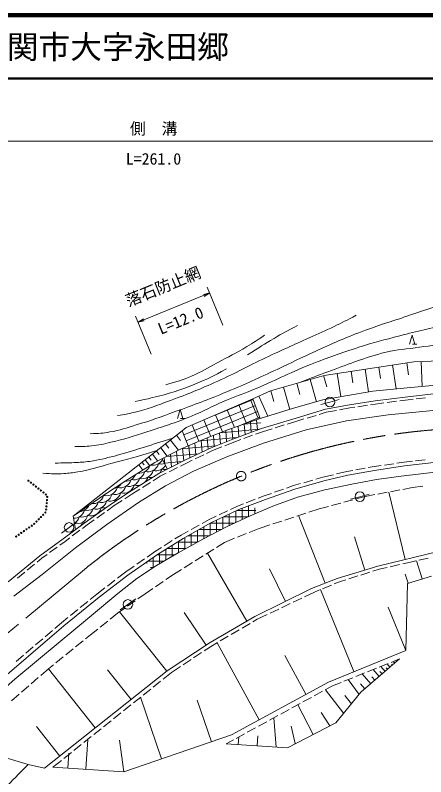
# Model space of a CAD drawing. Units: millimetres, scale not verified. Extents: x 40000 to 680000, y 20000 to 380000.
# Drawn here: x 411356 to 476044, y 259937 to 380000 of the extents above; entities that cross this region are included whole.
import ezdxf
from ezdxf.enums import TextEntityAlignment as Align

# ---------------------------------------------------------------- set-up
doc = ezdxf.new("R2010")
doc.units = ezdxf.units.MM
doc.header["$LTSCALE"] = 1000
doc.linetypes.add('CHAIN', pattern=[18.5, 12, -1.5, 3.5, -1.5])
for name, color, linetype, lineweight in [('M-BMK', 2, 'CHAIN', 13), ('M-STR-HTXT', 7, 'Continuous', 13), ('M-TTL', 2, 'Continuous', 140), ('M-TTL-LINE', 7, 'Continuous', 50), ('M-WORK', 1, 'Continuous', 13)]:
    doc.layers.add(name, color=color, linetype=linetype, lineweight=lineweight)
doc.layers.add('M-TTL-TXT', color=7, linetype='Continuous')
doc.styles.add('ＭＳ ゴシック', font='')
doc.styles.get('ＭＳ ゴシック').set_extended_font_data('MS Gothic')

# ---------------------------------------------------------------- blocks, each defined once
blk = doc.blocks.new('open_arrow')
at = {"color": 0, "linetype": 'Continuous', "lineweight": -2}
blk.add_lwpolyline([(7.5, 1.25), (0, 0), (7.5, -1.25)], dxfattribs=at)

msp = doc.modelspace()

# ---------------------------------------------------------------- hatches: boundary and pattern name
at = {"layer": 'M-WORK'}
h = msp.add_hatch(dxfattribs=at)
h.set_pattern_fill('USER', color=256, style=0, pattern_type=2)
h.set_pattern_definition([(22.454, (441446, 315289), (-381.94, 924.19), []), (112.454, (441446, 315289), (-1848.37, -763.9), [])])
h.paths.add_polyline_path([(438616, 312133), (441574, 313355), (444964, 314677), (449962, 316400), (448813, 319503), (438271, 314993), (437684, 314469)])
h = msp.add_hatch(dxfattribs=at)
h.set_pattern_fill('USER', color=256, style=0, pattern_type=2)
h.set_pattern_definition([(5, (437824, 310654), (-87.156, 996.195), []), (95, (437824, 310654), (-996.195, -87.156), [])])
h.paths.add_polyline_path([(434483, 310087), (437416, 311609), (438616, 312133), (441574, 313355), (444964, 314677), (449962, 316400), (450138, 314819), (445637, 313174), (442255, 311815), (438098, 309852), (435345, 308447)])
h = msp.add_hatch(dxfattribs=at)
h.set_pattern_fill('USER', color=256, style=0, pattern_type=2)
h.set_pattern_definition([(0, (435089, 294928), (0, 1000), []), (90, (435089, 294928), (-1000, -0), [])])
h.paths.add_polyline_path([(431960, 293729), (433777, 294999), (437797, 297516), (442199, 299962), (446594, 302054), (448820, 302908), (449436, 301546), (448372, 301091), (444667, 299339), (440904, 297414), (437026, 295260), (433607, 293220), (432852, 292724)])

# ---------------------------------------------------------------- linework, layer by layer
at = {"layer": 'M-BMK'}
msp.add_line((422259, 292629), (389996, 265852), dxfattribs=at)
msp.add_circle((446965, 307339), 750, dxfattribs=at)
msp.add_arc((485239, 214953), 100000, 91.23269, 129.03544, dxfattribs=at)
at = {"layer": 'M-STR-HTXT'}
for p, q in [((322822, 360140), (543606, 360140)), ((430706, 331612), (441997, 336208)), ((444052, 331159), (441620, 337134)), ((432761, 326563), (430329, 332538))]:
    msp.add_line(p, q, dxfattribs=at)
at = {"layer": 'M-TTL'}
msp.add_line((680000, 380000), (40000, 380000), dxfattribs=at)
at = {"layer": 'M-TTL-LINE'}
msp.add_line((40000, 370000), (680000, 370000), dxfattribs=at)
at = {"layer": 'M-WORK'}
for p, q in [((473469, 328140), (473889, 329540)), ((473889, 329540), (474309, 328140)), ((474659, 328140), (473959, 328140)), ((475317, 325420), (475466, 321481)), ((466483, 324204), (467031, 320613)), ((468638, 324532), (468911, 322737)), ((470792, 324861), (471365, 321100)), ((473048, 325205), (473335, 323324)), ((459922, 323187), (460429, 321434)), ((462083, 323533), (462642, 319866)), ((464283, 323869), (464563, 322035)), ((455712, 321970), (456219, 320214)), ((457819, 322579), (458832, 319073)), ((451610, 320784), (452090, 319122)), ((453604, 321360), (454620, 317848)), ((449722, 319919), (451165, 316774)), ((460948, 319017), (462390, 319429)), ((473268, 319367), (474036, 319451)), ((474533, 319505), (476024, 319668)), ((459505, 318604), (460948, 319017)), ((464095, 318083), (464870, 318202)), ((465364, 318277), (466847, 318503)), ((467341, 318578), (468116, 318696)), ((468116, 318696), (469452, 318870)), ((469948, 318935), (471436, 319128)), ((471932, 319193), (473268, 319367)), ((436900, 316430), (437320, 317830)), ((437320, 317830), (437740, 316430)), ((459250, 317062), (460360, 317394)), ((460360, 317394), (461982, 317693)), ((462473, 317784), (464095, 318083)), ((438090, 316430), (437390, 316430)), ((454216, 315546), (455745, 316015)), ((455745, 316015), (456855, 316347)), ((457334, 316490), (458771, 316919)), ((450297, 314344), (451826, 314813)), ((452304, 314960), (453738, 315400)), ((436790, 313771), (437411, 312975)), ((447352, 313268), (448761, 313783)), ((449230, 313955), (450297, 314344)), ((435054, 312416), (435562, 311766)), ((435835, 313025), (437078, 311434)), ((444367, 312125), (445816, 312707)), ((445816, 312707), (446882, 313097)), ((433619, 311295), (434045, 310749)), ((434274, 311807), (435290, 310506)), ((441517, 310914), (442455, 311357)), ((442455, 311357), (443903, 311939)), ((431825, 309894), (432565, 308946)), ((432394, 310339), (432764, 309864)), ((432963, 310783), (433816, 309690)), ((434483, 310087), (435345, 308447)), ((438318, 309404), (439256, 309846)), ((439708, 310060), (441065, 310700)), ((474444, 309749), (475933, 309923)), ((430837, 309123), (431480, 308300)), ((431331, 309509), (431652, 309097)), ((435596, 308014), (436932, 308696)), ((437378, 308923), (438318, 309404)), ((465022, 308312), (466498, 308580)), ((466990, 308670), (467888, 308833)), ((467888, 308833), (469027, 309002)), ((469521, 309075), (471005, 309295)), ((471500, 309368), (472638, 309537)), ((472638, 309537), (473947, 309690)), ((434210, 307307), (435151, 307787)), ((459832, 307180), (461488, 307563)), ((461975, 307676), (463631, 308059)), ((463631, 308059), (464530, 308223)), ((431407, 305543), (432677, 306342)), ((433100, 306608), (434210, 307307)), ((455223, 305843), (456327, 306163)), ((456807, 306302), (458248, 306720)), ((458728, 306860), (459832, 307180)), ((429873, 304578), (430984, 305276)), ((452193, 304787), (453609, 305281)), ((454081, 305445), (455223, 305843)), ((470473, 304881), (471947, 305160)), ((472438, 305253), (473947, 305539)), ((473947, 305539), (475568, 305762)), ((428618, 303766), (429873, 304578)), ((449635, 303863), (450579, 304225)), ((450579, 304225), (451721, 304622)), ((464207, 303710), (465657, 304095)), ((465060, 303741), (466507, 304131)), ((465657, 304095), (467107, 304479)), ((466507, 304131), (468016, 304417)), ((468508, 304509), (469982, 304788)), ((472776, 294193), (470216, 304833)), ((425833, 301887), (426943, 302682)), ((426943, 302682), (428198, 303494)), ((445269, 302088), (446357, 302606)), ((446357, 302606), (447301, 302968)), ((447768, 303147), (449168, 303684)), ((459268, 302178), (460715, 302568)), ((461198, 302698), (462646, 303089)), ((463129, 303219), (464577, 303610)), ((424207, 300723), (425427, 301596)), ((443464, 301228), (444818, 301873)), ((455732, 301027), (457158, 301491)), ((457634, 301646), (459268, 302178)), ((422692, 299637), (423801, 300431)), ((440801, 299871), (441924, 300495)), ((441924, 300495), (443012, 301013)), ((451928, 299790), (453354, 300254)), ((453830, 300409), (455256, 300873)), ((460199, 290462), (455998, 301114)), ((418631, 298357), (419836, 299251)), ((419836, 299251), (421041, 300145)), ((421957, 299090), (422692, 299637)), ((439052, 298900), (440363, 299628)), ((448234, 298465), (449818, 299104)), ((449818, 299104), (451452, 299636)), ((420352, 297897), (421555, 298792)), ((436528, 297429), (437491, 298033)), ((437491, 298033), (438615, 298657)), ((446379, 297718), (447770, 298279)), ((466426, 292531), (464830, 297765)), ((418389, 296451), (419216, 297052)), ((419216, 297052), (419951, 297598)), ((434833, 296368), (436104, 297164)), ((443073, 296098), (444331, 296892)), ((444331, 296892), (445915, 297531)), ((416771, 295275), (417984, 296157)), ((432130, 294580), (433446, 295500)), ((433446, 295500), (434409, 296103)), ((441381, 295031), (442650, 295832)), ((414798, 293771), (415539, 294380)), ((415539, 294380), (416366, 294981)), ((430491, 293434), (431721, 294293)), ((439689, 293964), (440958, 294764)), ((447854, 284452), (441663, 295209)), ((474975, 294071), (476443, 294379)), ((413254, 292499), (414412, 293453)), ((428766, 292228), (430082, 293147)), ((437998, 292897), (439267, 293697)), ((470458, 293050), (471919, 293390)), ((472406, 293503), (473659, 293795)), ((473659, 293795), (474485, 293968)), ((475494, 291118), (474594, 293991)), ((411710, 291228), (412868, 292182)), ((427470, 291231), (428766, 292228)), ((435098, 291013), (436317, 291836)), ((436317, 291836), (437575, 292630)), ((453965, 287587), (451418, 292715)), ((465812, 291743), (467244, 292188)), ((467722, 292336), (468718, 292646)), ((468718, 292646), (469971, 292937)), ((473247, 290434), (472802, 291895)), ((425885, 290011), (427074, 290926)), ((433440, 289894), (434683, 290734)), ((461627, 290357), (462427, 290692)), ((462427, 290692), (463424, 291002)), ((463902, 291150), (465334, 291595)), ((424193, 288709), (425489, 289706)), ((431807, 288792), (433026, 289615)), ((458521, 289055), (459321, 289390)), ((464731, 276510), (459458, 289448)), ((459782, 289584), (461166, 290163)), ((423162, 287874), (424193, 288709)), ((430658, 287977), (431807, 288792)), ((456947, 288308), (458521, 289055)), ((421608, 286615), (422773, 287559)), ((427882, 286249), (429111, 287109)), ((429026, 286821), (430250, 287688)), ((429111, 287109), (430340, 287969)), ((453333, 286593), (454688, 287236)), ((455140, 287451), (456495, 288094)), ((420054, 285356), (421219, 286300)), ((427469, 285718), (428618, 286532)), ((435231, 276563), (427791, 285946)), ((441427, 280694), (437989, 285861)), ((451526, 285736), (452881, 286379)), ((472915, 279846), (470135, 286666)), ((418634, 284206), (419665, 285042)), ((426318, 284792), (427469, 285718)), ((448817, 284375), (449501, 284775)), ((449501, 284775), (451075, 285522)), ((417599, 283322), (418634, 284206)), ((424759, 283539), (425928, 284479)), ((447090, 283366), (448385, 284123)), ((416078, 282023), (417219, 282998)), ((422431, 281666), (423218, 282300)), ((423218, 282300), (424369, 283225)), ((445363, 282357), (446658, 283114)), ((414558, 280725), (415698, 281699)), ((420874, 280412), (422042, 281353)), ((442521, 280696), (443205, 281095)), ((449803, 268924), (443174, 281077)), ((443636, 281348), (444931, 282105)), ((413037, 279426), (414177, 280400)), ((419316, 279158), (420484, 280098)), ((441137, 279782), (442521, 280696)), ((411516, 278127), (412657, 279101)), ((417758, 277903), (418926, 278844)), ((439469, 278679), (440720, 279506)), ((457162, 272938), (453817, 279070)), ((416582, 276957), (417369, 277590)), ((437800, 277576), (439052, 278403)), ((470113, 277791), (468720, 277233)), ((470395, 277203), (469945, 277724)), ((471908, 278511), (470577, 277977)), ((470773, 277530), (470661, 277661)), ((471151, 277857), (470927, 278118)), ((415371, 275912), (416582, 276957)), ((423971, 267635), (416581, 276956)), ((429601, 272099), (425881, 276790)), ((434658, 275315), (436000, 276387)), ((436000, 276387), (437383, 277301)), ((466400, 276302), (465008, 275744)), ((467378, 274596), (466031, 276154)), ((468256, 277047), (466864, 276488)), ((468701, 275740), (467748, 276843)), ((469170, 276145), (468832, 276535)), ((469638, 276550), (468964, 277330)), ((470017, 276877), (469792, 277137)), ((413856, 274606), (414992, 275586)), ((433096, 274067), (434268, 275003)), ((464544, 275558), (463152, 274999)), ((465559, 272929), (463833, 275272)), ((468040, 275168), (467563, 275719)), ((412341, 273300), (413477, 274280)), ((431533, 272819), (432705, 273755)), ((461356, 274279), (460210, 273654)), ((462688, 274813), (461356, 274279)), ((466443, 273787), (465769, 274567)), ((410751, 271930), (411962, 272974)), ((459771, 273414), (458455, 272696)), ((463104, 269966), (460221, 273660)), ((464332, 271447), (463280, 272747)), ((429970, 271571), (431142, 272507)), ((434426, 262769), (431103, 272475)), ((442285, 265460), (440042, 272009)), ((456260, 271498), (454943, 270780)), ((458016, 272456), (456699, 271738)), ((428408, 270322), (429580, 271259)), ((454504, 270540), (453188, 269822)), ((458289, 266612), (455870, 271286)), ((426845, 269074), (428017, 270010)), ((452749, 269582), (451432, 268864)), ((452489, 264623), (452084, 269220)), ((460942, 267985), (459584, 270067)), ((418379, 263201), (414684, 267861)), ((425282, 267826), (426454, 268762)), ((450993, 268624), (449676, 267906)), ((455485, 265161), (454859, 267931)), ((423720, 266578), (424892, 267514)), ((447482, 266708), (446165, 265990)), ((449238, 267666), (447921, 266948)), ((422157, 265330), (423329, 266266)), ((422467, 261117), (422769, 265818)), ((428474, 260731), (427768, 265722)), ((445726, 265750), (444580, 265125)), ((446501, 265003), (446577, 266215)), ((449495, 264813), (449594, 266375)), ((420594, 264081), (421766, 265018)), ((419032, 262833), (420204, 263769)), ((419646, 261299), (419797, 263649)), ((417299, 261450), (418641, 262521))]:
    msp.add_line(p, q, dxfattribs=at)
for points in [[(448813, 319503), (451599, 320781), (460045, 323222), (474178, 325377), (494745, 326152), (502520, 327579), (510085, 334741), (513790, 340285), (517065, 342555), (523959, 343847), (527895, 343790), (534674, 340142), (538466, 332587), (506031, 330903)], [(542602, 324142), (524491, 323373), (513173, 323029), (503866, 322741), (495277, 322454), (489618, 322282), (483097, 322023), (477093, 321621), (473101, 321276), (467729, 320731), (463449, 320012), (459801, 319352), (455204, 318030), (449962, 316400)], [(410266, 290687), (415233, 294776), (418920, 297454), (422397, 300041), (426661, 303095), (429604, 304999), (433963, 307742), (438098, 309852), (442255, 311815), (445637, 313174), (450138, 314819), (455600, 316494), (460243, 317881), (464012, 318577), (468046, 319191), (473208, 319863), (477247, 320305), (483164, 320670), (489606, 320881), (495390, 321073), (503932, 321322), (513257, 321609), (524537, 321973), (543591, 322529)], [(411156, 288385), (415579, 291832), (420836, 296026), (425777, 299703), (430804, 303179), (435055, 305822), (439422, 308120), (444707, 310389), (450481, 312543), (457203, 314612), (463551, 316077), (470101, 316996), (478287, 317800), (486445, 318432), (496988, 318978), (510144, 319179), (543652, 319983)], [(438616, 312133), (441574, 313355), (444964, 314677), (449962, 316400), (448813, 319503), (438271, 314993), (437684, 314469)], [(420869, 298904), (420478, 301035), (437684, 314469), (438616, 312133), (437416, 311609), (433356, 309503), (428684, 306554), (425607, 304549), (420478, 301035)], [(407449, 273864), (419018, 283745), (424565, 288239), (429121, 291744), (433777, 294999), (437797, 297516), (442199, 299962), (446594, 302054), (450785, 303661), (455405, 305271), (459983, 306599), (463753, 307472), (467986, 308241), (472717, 308942), (477797, 309538), (485164, 310099), (499115, 310767), (543837, 311720)], [(391659, 260929), (392083, 260815), (400384, 265724), (411287, 275324), (418124, 281012), (423036, 285120), (427517, 288854), (430505, 291181), (433607, 293220), (437026, 295260), (440904, 297414), (444667, 299339), (448372, 301091), (451934, 302614), (455841, 303993), (460121, 305170), (464401, 306061), (468279, 306779), (472186, 307325), (477069, 307899), (493500, 309192), (499115, 310767)], [(415961, 261284), (435303, 276620), (442082, 281130), (449120, 285180), (458025, 289604), (462104, 291213), (468510, 293166), (477997, 295449)], [(476970, 291567), (473145, 290403), (472922, 279848), (460694, 274864), (445422, 266534), (428474, 260731), (417299, 261450)], [(444580, 265125), (454232, 264512), (461854, 268457), (465837, 273264), (471908, 278511)], [(404201, 265184), (406194, 264127), (410244, 262806), (413404, 261858), (415961, 261284)]]:
    msp.add_lwpolyline(points, dxfattribs=at)
for centre, radius in [((460948, 319017), 750), ((413436, 306616), 100), ((413828, 306306), 100), ((414220, 305996), 100), ((414612, 305686), 100), ((415005, 305376), 100), ((415397, 305066), 100), ((415789, 304756), 100), ((416182, 304446), 100), ((416402, 304062), 100), ((465657, 304095), 750), ((416268, 302568), 100), ((416312, 303066), 100), ((416357, 303564), 100), ((416099, 301608), 100), ((416223, 302070), 100), ((414706, 300173), 100), ((415055, 300532), 100), ((415403, 300891), 100), ((415751, 301250), 100), ((413134, 298950), 100), ((413546, 299234), 100), ((413958, 299517), 100), ((414358, 299815), 100), ((419836, 299251), 750), ((411487, 297816), 100), ((411899, 298100), 100), ((412310, 298383), 100), ((412722, 298667), 100), ((429111, 287109), 750)]:
    msp.add_circle(centre, radius, dxfattribs=at)
for centre, start, end in [((433034, 310861), 259.04079, 328.32063), ((430869, 309611), 263.80387, 340.71208), ((432201, 309803), 256.39718, 343.60282), ((433534, 309995), 256.39718, 326.88343), ((434366, 311053), 256.39718, 286.7146), ((428704, 308361), 269.13705, 335.38618), ((430036, 308553), 256.39718, 343.60282), ((431369, 308745), 256.39718, 343.60282), ((432701, 308937), 322.35345, 343.60282), ((434866, 310187), 256.39718, 284.24259), ((426538, 307111), 277.73615, 328.4285), ((427871, 307303), 256.39718, 343.60282), ((429204, 307495), 256.39718, 343.60282), ((430536, 307687), 310.69273, 343.60282), ((432701, 308937), 256.39718, 280.94542), ((425706, 306053), 256.39718, 343.60282), ((427038, 306245), 256.39718, 343.60282), ((428371, 306437), 256.39718, 343.60282), ((430536, 307687), 256.39718, 294.24941), ((423541, 304803), 263.86041, 343.60282), ((424873, 304995), 256.39718, 343.60282), ((424373, 305861), 293.44225, 315.14916), ((426206, 305187), 256.39718, 343.60282), ((427538, 305379), 339.02275, 343.60282), ((429704, 306629), 256.39718, 260.53159), ((421376, 303553), 274.41096, 334.42128), ((422708, 303745), 256.39718, 343.60282), ((424041, 303937), 256.39718, 343.60282), ((425373, 304129), 332.83989, 343.60282), ((427538, 305379), 256.39718, 265.91939), ((420543, 302495), 269.97031, 343.60282), ((421876, 302687), 256.39718, 343.60282), ((423208, 302879), 256.39718, 343.60282), ((425373, 304129), 256.39718, 277.37397), ((419211, 302303), 314.5381, 317.96104), ((419711, 301437), 302.49619, 343.60282), ((421043, 301629), 258.92669, 343.60282), ((422376, 301821), 341.15297, 343.60282), ((424541, 303071), 256.39718, 258.34198), ((420211, 300571), 322.57013, 343.60282), ((422376, 301821), 256.39718, 270.61792)]:
    msp.add_arc(centre, 1812, start, end, dxfattribs=at)
for points, knots in [([(423183, 314012), (424618, 314063), (425076, 314105), (426273, 314293), (427926, 314551), (428806, 314926), (430409, 315404), (432850, 316130), (434183, 316645), (436579, 317507), (439783, 318659), (441573, 319323), (444718, 320628), (447851, 321929), (449566, 322750), (452646, 324171), (454992, 325253), (456267, 325942), (458621, 327005), (461480, 328297), (463079, 329036), (466013, 330146), (468799, 331200), (470411, 331646), (473233, 332597), (474923, 333167), (475452, 333346), (477561, 334053)], [0, 0, 0, 0, 1, 1, 1, 2, 2, 2, 3, 3, 3, 4, 4, 4, 5, 5, 5, 6, 6, 6, 7, 7, 7, 8, 8, 8, 9, 9, 9, 9]), ([(427471, 316913), (428685, 317072), (429053, 317158), (430056, 317373), (432367, 317868), (433578, 318468), (435801, 319269), (438765, 320336), (440392, 321032), (443270, 322314), (446258, 323645), (447836, 324596), (450796, 325991), (453475, 327253), (454994, 327923), (457690, 329150), (459225, 329849), (460107, 330195), (461625, 330931), (462998, 331597), (463446, 331831), (465101, 332712)], [0, 0, 0, 0, 1, 1, 1, 2, 2, 2, 3, 3, 3, 4, 4, 4, 5, 5, 5, 6, 6, 6, 7, 7, 7, 7]), ([(420725, 312022), (421945, 311997), (422328, 312001), (423348, 312098), (424568, 312215), (425238, 312397), (426432, 312673), (428678, 313192), (429903, 313620), (432100, 314320), (434866, 315201), (436419, 315700), (439109, 316790), (441169, 317625), (442237, 318290), (444280, 319165), (445963, 319885), (446957, 320163), (448646, 320869), (452280, 322389), (454223, 323457), (457877, 324929), (460808, 326111), (462485, 326694), (465498, 327649), (467993, 328439), (469416, 328802), (471952, 329449), (474929, 330208), (476589, 330724), (479631, 331153), (481722, 331448), (482920, 331429), (485032, 331402), (487411, 331372), (488743, 331205), (491103, 330904), (493685, 330574), (495099, 330175), (497671, 329774), (500103, 329396), (500893, 329290), (503910, 328895)], [0, 0, 0, 0, 1, 1, 1, 2, 2, 2, 3, 3, 3, 4, 4, 4, 5, 5, 5, 6, 6, 6, 7, 7, 7, 8, 8, 8, 9, 9, 9, 10, 10, 10, 11, 11, 11, 12, 12, 12, 13, 13, 13, 14, 14, 14, 14]), ([(447973, 326436), (449945, 327724), (450480, 328082), (452139, 329050), (453566, 329882), (454052, 330145), (455844, 331089)], [0, 0, 0, 0, 1, 1, 1, 2, 2, 2, 2]), ([(435076, 321725), (436990, 322276), (437586, 322455), (439126, 323104), (440768, 323795), (441604, 324362), (443176, 325201), (445015, 326181), (446083, 326667), (447859, 327757), (448964, 328436), (449340, 328673), (450645, 329567)], [0, 0, 0, 0, 1, 1, 1, 2, 2, 2, 3, 3, 3, 4, 4, 4, 4]), ([(456132, 322091), (458278, 322924), (458843, 323131), (460589, 323773), (463886, 324986), (465711, 325748), (469092, 326703), (471094, 327269), (472288, 327275), (474348, 327565), (478325, 328124), (480565, 328399), (484575, 328628), (487655, 328804), (489390, 328720), (492474, 328628), (494967, 328553), (496364, 328493), (498851, 328312), (500445, 328195), (500964, 328154), (502928, 327965)], [0, 0, 0, 0, 1, 1, 1, 2, 2, 2, 3, 3, 3, 4, 4, 4, 5, 5, 5, 6, 6, 6, 7, 7, 7, 7]), ([(430250, 319111), (431564, 319357), (431936, 319455), (433007, 319714), (435663, 320355), (437147, 320795), (439672, 321840), (441675, 322669), (442390, 323022), (444670, 324253)], [0, 0, 0, 0, 1, 1, 1, 2, 2, 2, 3, 3, 3, 3]), ([(417642, 309398), (419093, 309410), (419487, 309408), (420667, 309475), (421619, 309529), (422157, 309527), (423099, 309666), (424636, 309893), (425480, 310131), (426987, 310509), (428796, 310962), (429782, 311319), (431564, 311869), (433417, 312440), (434008, 312634), (436293, 313383)], [0, 0, 0, 0, 1, 1, 1, 2, 2, 2, 3, 3, 3, 4, 4, 4, 5, 5, 5, 5]), ([(415688, 307790), (417250, 307710), (417722, 307661), (419020, 307751), (419884, 307811), (420371, 307845), (421223, 308000), (423279, 308375), (424391, 308773), (426412, 309303), (429269, 310051), (430183, 310329), (433690, 311351)], [0, 0, 0, 0, 1, 1, 1, 2, 2, 2, 3, 3, 3, 4, 4, 4, 4]), ([(368189, 235790), (369522, 236022), (369943, 236122), (371038, 236448), (372589, 236911), (373391, 237372), (374858, 238057), (376300, 238729), (377063, 239197), (378506, 239866), (380681, 240875), (381916, 241406), (384137, 242308), (386575, 243298), (387980, 243752), (390427, 244721), (392715, 245627), (394082, 245957), (396259, 247105), (398092, 248072), (399089, 248696), (400740, 249949), (403239, 251847), (404420, 253181), (406715, 255321), (409387, 257812), (410228, 258670), (413404, 261858)], [0, 0, 0, 0, 1, 1, 1, 2, 2, 2, 3, 3, 3, 4, 4, 4, 5, 5, 5, 6, 6, 6, 7, 7, 7, 8, 8, 8, 9, 9, 9, 9])]:
    msp.add_open_spline(points, degree=3, knots=knots, dxfattribs=at)

# ---------------------------------------------------------------- block references
at = {"layer": 'M-STR-HTXT', "xscale": 133, "yscale": 133}
for p, rotation in [((441997, 336208), 202.1), ((430706, 331612), 22.1)]:
    msp.add_blockref('open_arrow', p, dxfattribs=dict(at, rotation=rotation))

# ---------------------------------------------------------------- texts
at = {"layer": 'M-STR-HTXT', "style": 'ＭＳ ゴシック'}
msp.add_text('側\u3000溝', height=1833, dxfattribs=at).set_placement((433167, 362122), align=Align.MIDDLE_CENTER)
msp.add_text('L=261.0', height=1833, dxfattribs=at).set_placement((433141, 355895), align=Align.BOTTOM_CENTER)
msp.add_text('落石防止網', height=1833, rotation=22.149, dxfattribs=at).set_placement((434650, 337236), align=Align.MIDDLE_CENTER)
msp.add_text('L=12.0', height=1833, rotation=22.149, dxfattribs=at).set_placement((437975, 330507), align=Align.BOTTOM_CENTER)
at = {"layer": 'M-TTL-TXT', "style": 'ＭＳ ゴシック'}
msp.add_text('下関市大字永田郷', height=3666, dxfattribs=at).set_placement((405024, 375000), align=Align.MIDDLE_LEFT)

doc.saveas('drawing.dxf')
